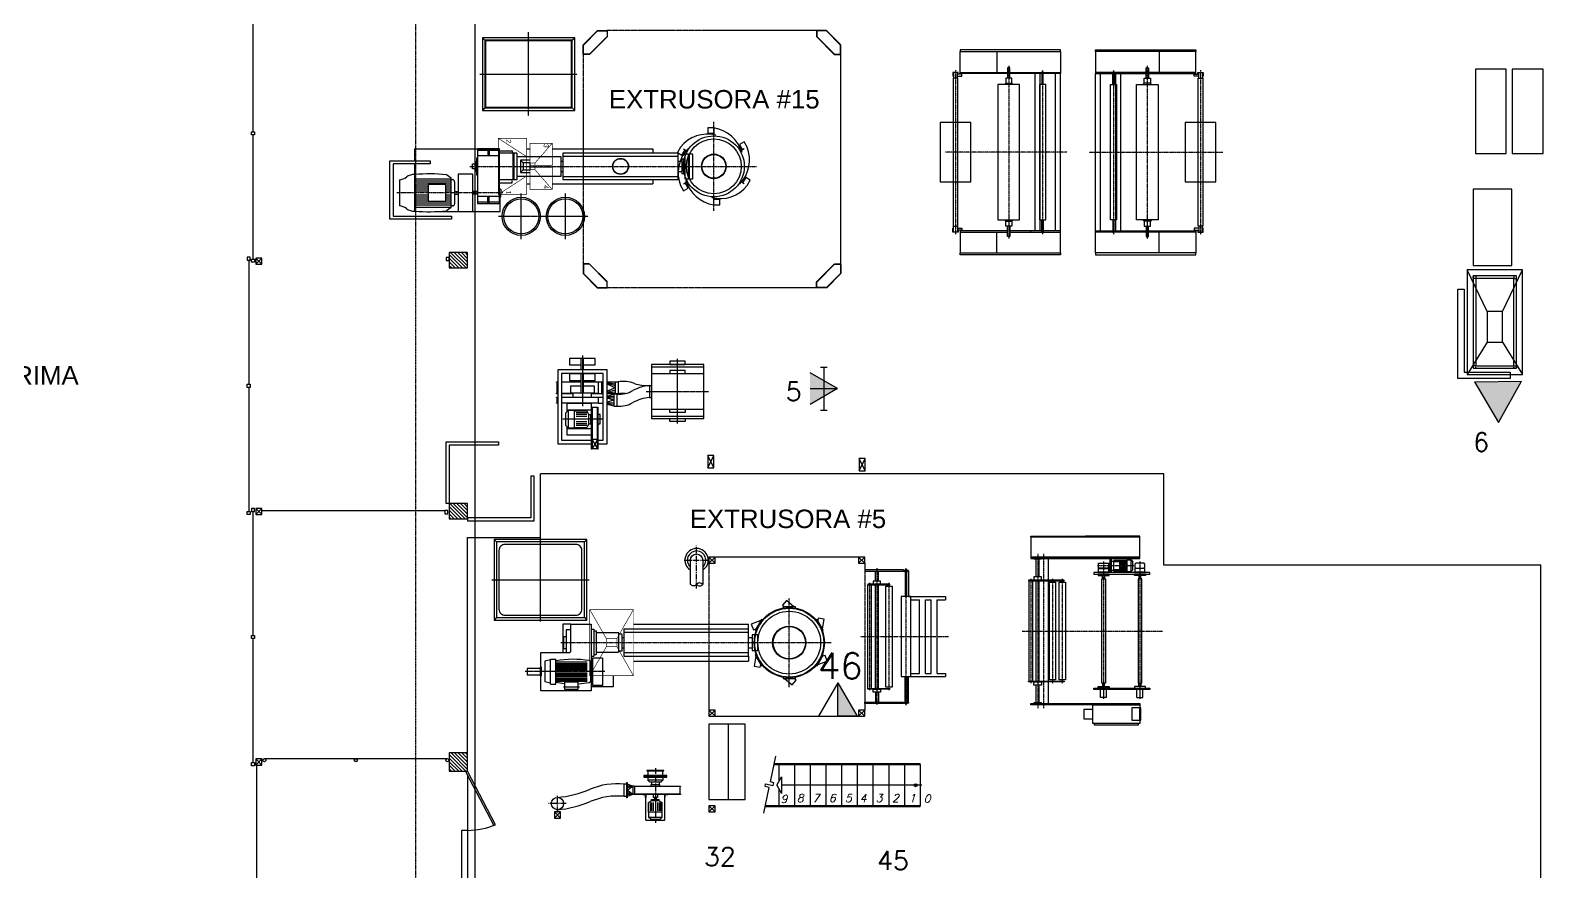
# Model space of a CAD drawing. Header units: millimetres. Extents: x -107 to 237943, y 136 to 168336.
# Drawn here: x 51732 to 76579, y 91138 to 104794 of the extents above; entities that cross this region are included whole.
import ezdxf

# ---------------------------------------------------------------- set-up
doc = ezdxf.new("R2010")
doc.units = ezdxf.units.MM
doc.linetypes.add('CENTER2', pattern=[28.575, 19.05, -3.175, 3.175, -3.175])
doc.linetypes.add('HIDDEN2', pattern=[4.7625, 3.175, -1.5875])
for name, color, linetype in [('cubierta', 7, 'Continuous'), ('edificios', 7, 'Continuous'), ('estructura metálica', 7, 'Continuous'), ('Extintor Agua', 1, 'Continuous'), ('Extintores CO2', 1, 'Continuous'), ('Extintores pqs', 5, 'Continuous'), ('Hidrantes', 5, 'Continuous'), ('maquinaria', 7, 'Continuous'), ('textos', 7, 'Continuous')]:
    doc.layers.add(name, color=color, linetype=linetype)
doc.layers.add('Línea Hidrante', color=1, linetype='Continuous', lineweight=60)
doc.styles.get("Standard").update_dxf_attribs({"font": 'romans.shx', "width": 0.87})
doc.styles.add('style1', font='arial.ttf')
doc.styles.add('TEXTO', font='ITALIC.SHX', dxfattribs={"height": 0.25})
pattern_1 = [(315, (41925.572, 124991.506), (29.185832, 29.185832), [])]

# ---------------------------------------------------------------- blocks, each defined once
blk = doc.blocks.new('pc1')
at = {"layer": 'estructura metálica', "color": 6}
for p, q in [((-4130, 25), (-2115, 25)), ((-2065, 25), (-50, 25))]:
    blk.add_line(p, q, dxfattribs=at)
for points in [[(-4180, 0), (-4130, 0), (-4130, 50), (-4180, 50)], [(-2065, 0), (-2115, 0), (-2115, 50), (-2065, 50)], [(0, 0), (-50, 0), (-50, 50), (0, 50)]]:
    blk.add_lwpolyline(points, close=True, dxfattribs=at)
blk = doc.blocks.new('vent')
at = {"layer": 'maquinaria'}
for p, q in [((257, 398), (378, 398)), ((105, 120), (155, 120)), ((155, 120), (155, -120)), ((185, 90), (155, 120)), ((185, 90), (185, -90)), ((185, 60), (230, 60)), ((250, 75), (230, 75)), ((230, 75), (230, -75)), ((805, 152), (385, 152)), ((385, 59), (385, -338)), ((385, 35), (435, 35)), ((435, 35), (435, -35)), ((435, 15), (469, 15)), ((805, -152), (805, 152)), ((105, -120), (155, -120)), ((185, -90), (155, -120)), ((185, -60), (230, -60)), ((230, -75), (250, -75)), ((385, -35), (435, -35)), ((805, -152), (385, -152)), ((435, -15), (469, -15)), ((192, -456), (442, -456)), ((192, -466), (192, -456)), ((192, -466), (442, -466)), ((250, -366), (218, -456)), ((218, -466), (218, -506)), ((250, -346), (250, -366)), ((250, -366), (385, -366)), ((318, -456), (250, -366)), ((250, -366), (281, -456)), ((250, -366), (250, -456)), ((257, -336), (378, -336)), ((385, -366), (318, -456)), ((385, -366), (354, -456)), ((385, -346), (385, -366)), ((385, -366), (418, -456)), ((385, -366), (385, -456)), ((418, -466), (418, -506)), ((442, -456), (442, -466)), ((418, -506), (218, -506))]:
    blk.add_line(p, q, dxfattribs=at)
at = {"layer": 'maquinaria', "linetype": 'CENTER2', "ltscale": 5}
for p, q in [((-43, 0), (847, 0)), ((535, -1446), (535, -1734)), ((679, -1590), (391, -1590))]:
    blk.add_line(p, q, dxfattribs=at)
at = {"layer": 'maquinaria', "color": 136}
for p, q in [((469, -61), (469, 61)), ((489, 61), (469, 61)), ((489, 61), (516, 109)), ((674, 109), (516, 109)), ((516, 82), (654, 82)), ((516, 61), (654, 61)), ((516, 33), (654, 33)), ((674, 112), (674, -112)), ((753, 112), (674, 112)), ((753, -112), (753, 112)), ((753, 112), (789, 76)), ((789, -76), (789, 76)), ((489, -61), (469, -61)), ((489, -61), (516, -109)), ((516, 0), (654, 0)), ((516, -33), (654, -33)), ((516, -61), (654, -61)), ((516, -82), (654, -82)), ((674, -109), (516, -109)), ((674, -112), (753, -112)), ((789, -76), (753, -112))]:
    blk.add_line(p, q, dxfattribs=at)
at = {"layer": 'maquinaria'}
for points in [[(250, 408), (257, 408), (257, -346), (250, -346)], [(378, 408), (385, 408), (385, -346), (378, -346)], [(0, -137), (5, -137), (5, 138), (0, 138)], [(5, -122), (80, -122), (80, 123), (5, 123)], [(80, -188), (85, -188), (85, 188), (80, 188)], [(100, -188), (105, -188), (105, 188), (100, 188)]]:
    blk.add_lwpolyline(points, close=True, dxfattribs=at)
for points in [[(385, 202), (385, 152), (435, 152), (435, 158), (390, 158), (390, 202), (385, 202)], [(385, -202), (385, -152), (435, -152), (435, -158), (390, -158), (390, -202), (385, -202)]]:
    blk.add_lwpolyline(points, dxfattribs=at)
at = {"layer": 'maquinaria', "color": 136}
blk.add_lwpolyline([(489, 61), (489, -61)], dxfattribs=at)
at = {"layer": 'maquinaria'}
blk.add_circle((535, -1590), 100, dxfattribs=at)
for centre, radius, start, end in [((93, 192), 11.5, 232.0675, 307.9325), ((93, -192), 11.5, 52.0675, 127.9325), ((1363, -612), 1151, 174.6878, 202.886), ((1563, -612), 1151, 174.6878, 202.886), ((-1325, -1747), 1767, 5.0935, 22.886), ((-1125, -1747), 1767, 5.0935, 22.886)]:
    blk.add_arc(centre, radius, start, end, dxfattribs=at)
blk = doc.blocks.new('tanque')
at = {"linetype": 'CENTER2', "ltscale": 0.1}
for p, q in [((0, 372), (0, -372)), ((372, 0), (-372, 0))]:
    blk.add_line(p, q, dxfattribs=at)
for radius in [310, 285]:
    blk.add_circle((0, 0), radius)
blk = doc.blocks.new('dmp 2')
at = {"color": 156}
for p, q in [((-550, 710), (-590, 750)), ((550, 710), (590, 750)), ((-550, -710), (-590, -750)), ((550, -710), (590, -750))]:
    blk.add_line(p, q, dxfattribs=at)
at = {"linetype": 'CENTER2', "ltscale": 0.1}
for p, q in [((0, -789), (0, 789)), ((679, 0), (-679, 0))]:
    blk.add_line(p, q, dxfattribs=at)
at = {"color": 156}
for points in [[(-590, 750), (-590, -750), (590, -750), (590, 750)], [(-550, 710), (-550, -710), (550, -710), (550, 710)], [(-540, 700), (-540, -700), (540, -700), (540, 700)]]:
    blk.add_lwpolyline(points, close=True, dxfattribs=at)
blk = doc.blocks.new('dmp 3')
at = {"color": 156}
for p, q in [((-615, 714), (-655, 754)), ((615, 714), (655, 754)), ((-615, -714), (-655, -754)), ((615, -714), (655, -754))]:
    blk.add_line(p, q, dxfattribs=at)
at = {"linetype": 'CENTER2', "ltscale": 0.1}
for p, q in [((0, -789), (0, 789)), ((679, 0), (-679, 0))]:
    blk.add_line(p, q, dxfattribs=at)
at = {"color": 156}
for points in [[(-655, 754), (-655, -754), (655, -754), (655, 754)], [(-615, 714), (-615, -714), (615, -714), (615, 714)]]:
    blk.add_lwpolyline(points, close=True, dxfattribs=at)
blk.add_lwpolyline([(-575, 575), (-575, -575, 0.414214), (-476, -674), (476, -674, 0.414214), (575, -575), (575, 575, 0.414214), (476, 674), (-476, 674, 0.414214)], format="xyb", close=True, dxfattribs=at)
blk = doc.blocks.new('interc 1')
at = {"layer": 'maquinaria'}
for p, q in [((-50, 1520), (-50, 2370)), ((60, 1520), (60, 2370)), ((640, 1520), (640, 2370)), ((750, 1520), (750, 2370)), ((252, 1490), (252, 1520)), ((448, 1490), (448, 1520)), ((252, 1490), (448, 1490)), ((192, 800), (192, 980)), ((192, 980), (387, 980)), ((192, 930), (387, 930)), ((205, 800), (225, 930)), ((217, 800), (253, 930)), ((290, 930), (232, 800)), ((290, 930), (347, 800)), ((362, 800), (326, 930)), ((374, 800), (354, 930)), ((387, 980), (387, 800)), ((394, 960), (589, 960)), ((394, 960), (394, 910)), ((424, 800), (394, 910)), ((394, 910), (589, 910)), ((436, 800), (427, 910)), ((447, 800), (456, 910)), ((492, 910), (461, 800)), ((492, 910), (523, 800)), ((537, 800), (528, 910)), ((548, 800), (557, 910)), ((589, 910), (560, 800)), ((589, 910), (589, 960)), ((192, 550), (170, 550)), ((192, 660), (192, 740)), ((205, 740), (192, 710)), ((192, 710), (200, 740)), ((192, 710), (196, 740)), ((192, 710), (387, 710)), ((199, 655), (380, 655)), ((442, 550), (370, 550)), ((374, 740), (387, 710)), ((387, 710), (379, 740)), ((387, 710), (383, 740)), ((387, 740), (387, 660)), ((442, 730), (439, 740)), ((442, 730), (441, 740)), ((445, 740), (442, 730)), ((442, 730), (443, 740)), ((442, 730), (542, 730)), ((442, 660), (442, 730)), ((449, 655), (535, 655)), ((539, 740), (542, 730)), ((542, 730), (541, 740)), ((545, 740), (542, 730)), ((542, 730), (543, 740)), ((542, 660), (542, 730)), ((942, 550), (545, 550)), ((610, 643), (610, 557)), ((650, 150), (650, 550)), ((875, 690), (725, 690)), ((725, 690), (725, 650)), ((785, 550), (785, 530)), ((815, 550), (815, 530)), ((875, 650), (875, 690)), ((950, 150), (950, 550)), ((1055, 150), (1055, 550)), ((1130, 643), (1130, 557)), ((1130, 643), (1280, 557)), ((1130, 557), (1280, 643)), ((1280, 643), (1280, 557)), ((0, 420), (-185, 420)), ((0, 380), (-185, 380)), ((370, 420), (60, 420)), ((370, 380), (60, 380)), ((192, 250), (170, 250)), ((442, 250), (370, 250)), ((545, 150), (681, 150)), ((919, 150), (1055, 150)), ((199, -15), (380, -15)), ((449, -15), (535, -15))]:
    blk.add_line(p, q, dxfattribs=at)
at = {"layer": 'maquinaria', "linetype": 'CENTER2', "ltscale": 0.1}
for p, q in [((350, 1435), (350, 2455)), ((878, 1945), (-178, 1945)), ((545, 550), (545, 150)), ((800, 729), (800, 85)), ((-235, 400), (589, 400))]:
    blk.add_line(p, q, dxfattribs=at)
at = {"layer": 'maquinaria', "color": 136}
for p, q in [((723, 506), (664, 471)), ((723, 530), (877, 530)), ((723, 506), (723, 530)), ((877, 506), (877, 530)), ((877, 506), (936, 471)), ((940, 273), (660, 273)), ((660, 273), (660, 171)), ((664, 273), (664, 471)), ((697, 472), (697, 299)), ((724, 472), (724, 299)), ((758, 472), (758, 299)), ((842, 472), (842, 299)), ((876, 472), (876, 299)), ((903, 472), (903, 299)), ((936, 273), (936, 471)), ((940, 171), (940, 273)), ((660, 171), (940, 171)), ((705, 126), (660, 171)), ((705, 126), (895, 126)), ((940, 171), (895, 126))]:
    blk.add_line(p, q, dxfattribs=at)
at = {"layer": 'maquinaria'}
for points in [[(-90, 1520), (790, 1520), (790, 2370), (-90, 2370)], [(-140, 1822), (-90, 1822), (-90, 2068), (-140, 2068)], [(10, 1822), (60, 1822), (60, 2068), (10, 2068)], [(690, 1822), (640, 1822), (640, 2068), (690, 2068)], [(840, 1822), (790, 1822), (790, 2068), (840, 2068)], [(1285, 650), (1285, 643), (605, 643), (605, 650)], [(1285, 557), (1285, 550), (605, 550), (605, 557)]]:
    blk.add_lwpolyline(points, close=True, dxfattribs=at)
at = {"layer": 'maquinaria', "color": 5}
for points in [[(1200, 650), (1200, 800), (0, 800), (0, 0), (1200, 0), (1200, 550)], [(1140, 650), (1140, 740), (60, 740), (60, 60), (1140, 60), (1140, 550)]]:
    blk.add_lwpolyline(points, dxfattribs=at)
at = {"layer": 'maquinaria'}
for points in [[(-80, 420), (-80, 610), (-185, 610), (-185, 190), (-80, 190), (-80, 380)], [(65, 595), (60, 595)], [(170, 420), (170, 610), (65, 610), (65, 190), (170, 190), (170, 380)], [(192, 420), (192, 660), (199, 660), (199, 420)], [(265, 380), (265, 205), (370, 205), (370, 595), (265, 595), (265, 420)], [(380, 550), (380, 660), (387, 660), (387, 550)], [(442, 60), (442, 660), (449, 660), (449, 60)], [(535, 60), (535, 660), (542, 660), (542, 60)], [(192, 60), (192, 380)], [(199, 380), (199, 60)], [(380, 60), (380, 250)], [(387, 250), (387, 60)], [(60, 205), (65, 205)], [(199, 0), (199, -20), (192, -20), (192, 0)], [(387, 0), (387, -20), (380, -20), (380, 0)], [(449, 0), (449, -20), (442, -20), (442, 0)], [(542, 0), (542, -20), (535, -20), (535, 0)]]:
    blk.add_lwpolyline(points, dxfattribs=at)
at = {"layer": 'maquinaria', "color": 136}
blk.add_lwpolyline([(877, 506), (723, 506)], dxfattribs=at)
at = {"layer": 'maquinaria'}
for centre, radius, start, end in [((769, 1054), 582, 160.7744, 187.2692), ((-360, 1447), 614, 340.7744, 3.9962), ((932, 1551), 682, 185.1283, 209.1852), ((1127, 1551), 682, 185.1283, 209.1852), ((-71, 991), 466, 356.18, 29.1852), ((964, 1054), 582, 175.9183, 187.2692), ((124, 991), 466, 356.18, 29.1852)]:
    blk.add_arc(centre, radius, start, end, dxfattribs=at)
blk = doc.blocks.new('escalera 2')
at = {"layer": 'estructura metálica'}
for p, q in [((-2295, 335), (-2295, 60)), ((-2040, 335), (-2040, -335)), ((-1785, 335), (-1785, -335)), ((-1530, 335), (-1530, -335)), ((-1275, 335), (-1275, -335)), ((-1020, 335), (-1020, -335)), ((-765, 335), (-765, -335)), ((-510, 335), (-510, -335)), ((-255, 335), (-255, -335)), ((0, 335), (0, -335)), ((-2328, 0), (-2253, 136)), ((-2328, 0), (-2253, -136)), ((-2253, 136), (-2253, -136)), ((27, 0), (-2253, 0)), ((-2295, -60), (-2295, -335))]:
    blk.add_line(p, q, dxfattribs=at)
for points in [[(-2540, -452), (-2451, -37), (-2519, -23), (-2510, 22), (-2388, -4), (-2378, 40), (-2432, 52), (-2342, 471)], [(-2372, 335), (0, 335), (0, 345), (-2369, 345)], [(-2517, -345), (0, -345), (0, -335), (-2515, -335)]]:
    blk.add_lwpolyline(points, dxfattribs=at)
blk.add_circle((-73, 0), 24.2, dxfattribs=at)
blk = doc.blocks.new('reb-15')
at = {"layer": 'maquinaria'}
for p, q in [((-3310, 1635), (-3310, 1296)), ((-670, 1635), (-670, 1296)), ((-2755, 1296), (-2755, 1276)), ((-2685, -1276), (-2685, 1276)), ((-2605, -1276), (-2605, 1276)), ((-2355, -1276), (-2355, 1276)), ((-2275, -1276), (-2275, 1276)), ((-1705, -1276), (-1705, 1276)), ((-1625, -1276), (-1625, 1276)), ((-1375, -1276), (-1375, 1276)), ((-1295, -1276), (-1295, 1276)), ((-1225, 1296), (-1225, 1276)), ((-3185, 1100), (-3165, 1120)), ((-3165, 1120), (-3065, 1120)), ((-3045, 1100), (-3065, 1120)), ((-935, 1100), (-915, 1120)), ((-815, 1120), (-915, 1120)), ((-795, 1100), (-815, 1120)), ((-3185, -1100), (-3165, -1120)), ((-3165, -1120), (-3065, -1120)), ((-3065, -1100), (-3045, -1100)), ((-3045, -1100), (-3065, -1120)), ((-915, -1100), (-935, -1100)), ((-935, -1100), (-915, -1120)), ((-815, -1120), (-915, -1120)), ((-795, -1100), (-815, -1120)), ((-3310, -1635), (-3310, -1296)), ((-2755, -1296), (-2755, -1276)), ((-1225, -1296), (-1225, -1276)), ((-670, -1635), (-670, -1296))]:
    blk.add_line(p, q, dxfattribs=at)
at = {"layer": 'maquinaria', "linetype": 'CENTER2', "ltscale": 0.05}
for p, q in [((-3980, 1335), (-3980, -1335)), ((-3115, 1402), (-3115, -1402)), ((-2565, 1333), (-2565, -1333)), ((-1415, 1333), (-1415, -1333)), ((-865, 1402), (-865, -1402)), ((0, 1335), (0, -1335)), ((-2170, 0), (-4140, 0)), ((-1810, 0), (360, 0))]:
    blk.add_line(p, q, dxfattribs=at)
at = {"layer": 'maquinaria'}
for points in [[(-3905, 1635), (-2275, 1635), (-2275, 1665), (-3905, 1665)], [(-75, 1635), (-1705, 1635), (-1705, 1665), (-75, 1665)], [(-3940, 1200), (-4020, 1200), (-4020, -1200), (-3940, -1200)], [(-2940, 1100), (-3290, 1100), (-3290, -1100), (-2940, -1100)], [(-2515, 1100), (-2615, 1100), (-2615, -1100), (-2515, -1100)], [(-1465, 1100), (-1365, 1100), (-1365, -1100), (-1465, -1100)], [(-1040, 1100), (-690, 1100), (-690, -1100), (-1040, -1100)], [(-40, 1200), (40, 1200), (40, -1200), (-40, -1200)], [(-3905, -1635), (-2275, -1635), (-2275, -1665), (-3905, -1665)], [(-75, -1635), (-1705, -1635), (-1705, -1665), (-75, -1665)]]:
    blk.add_lwpolyline(points, close=True, dxfattribs=at)
for points in [[(-3905, 1296), (-3905, 1635), (-2275, 1635), (-2275, 1296)], [(-75, 1296), (-75, 1635), (-1705, 1635), (-1705, 1296)], [(-3950, 1236), (-3875, 1236), (-3875, 1266), (-3935, 1266), (-3935, 1296), (-4025, 1296), (-4025, 1236), (-4010, 1236)], [(-3950, 1200), (-3950, 1296), (-4010, 1296), (-4010, 1200)], [(-3135, 1276), (-3905, 1276), (-3905, 1296), (-3135, 1296)], [(-3095, 1200), (-3095, 1368), (-3135, 1368), (-3135, 1200)], [(-3095, 1296), (-2275, 1296), (-2275, 1276), (-3095, 1276)], [(-2555, 1100), (-2555, 1306), (-2575, 1306), (-2575, 1100)], [(-885, 1296), (-1705, 1296), (-1705, 1276), (-885, 1276)], [(-1425, 1100), (-1425, 1306), (-1405, 1306), (-1405, 1100)], [(-885, 1200), (-885, 1368), (-845, 1368), (-845, 1200)], [(-845, 1276), (-75, 1276), (-75, 1296), (-845, 1296)], [(-30, 1236), (-105, 1236), (-105, 1266), (-45, 1266), (-45, 1296), (45, 1296), (45, 1236), (30, 1236)], [(-30, 1200), (-30, 1296), (30, 1296), (30, 1200)], [(-3065, 1120), (-3065, 1200), (-3165, 1200), (-3165, 1120)], [(-915, 1120), (-915, 1200), (-815, 1200), (-815, 1120)], [(-3950, -1236), (-3875, -1236), (-3875, -1266), (-3935, -1266), (-3935, -1296), (-4025, -1296), (-4025, -1236), (-4010, -1236)], [(-3950, -1200), (-3950, -1296), (-4010, -1296), (-4010, -1200)], [(-3065, -1120), (-3065, -1200), (-3165, -1200), (-3165, -1120)], [(-3095, -1200), (-3095, -1368), (-3135, -1368), (-3135, -1200)], [(-2555, -1100), (-2555, -1306), (-2575, -1306), (-2575, -1100)], [(-1425, -1100), (-1425, -1306), (-1405, -1306), (-1405, -1100)], [(-915, -1120), (-915, -1200), (-815, -1200), (-815, -1120)], [(-885, -1200), (-885, -1368), (-845, -1368), (-845, -1200)], [(-30, -1236), (-105, -1236), (-105, -1266), (-45, -1266), (-45, -1296), (45, -1296), (45, -1236), (30, -1236)], [(-30, -1200), (-30, -1296), (30, -1296), (30, -1200)], [(-3135, -1276), (-3905, -1276), (-3905, -1296), (-3135, -1296)], [(-3905, -1296), (-3905, -1635), (-2275, -1635), (-2275, -1296)], [(-3095, -1296), (-2275, -1296), (-2275, -1276), (-3095, -1276)], [(-885, -1296), (-1705, -1296), (-1705, -1276), (-885, -1276)], [(-75, -1296), (-75, -1635), (-1705, -1635), (-1705, -1296)], [(-845, -1276), (-75, -1276), (-75, -1296), (-845, -1296)]]:
    blk.add_lwpolyline(points, dxfattribs=at)
at = {"layer": 'maquinaria', "color": 4}
for points in [[(-3730, 480), (-4230, 480), (-4230, -480), (-3730, -480)], [(250, 480), (-250, 480), (-250, -480), (250, -480)]]:
    blk.add_lwpolyline(points, close=True, dxfattribs=at)
blk = doc.blocks.new('reb-5')
at = {"layer": 'maquinaria', "linetype": 'CENTER2', "ltscale": 0.05}
for p, q in [((-1660, 1254), (-1660, -1254)), ((-1565, 1254), (-1565, -1254)), ((-691, 1062), (-99, 1062)), ((-590, 1127), (-590, -1100)), ((0, 1127), (0, -1100)), ((-1770, 847), (-1770, -847)), ((-1420, 847), (-1420, -847)), ((-1260, 847), (-1260, -847)), ((-1912, 0), (367, 0))]:
    blk.add_line(p, q, dxfattribs=at)
at = {"layer": 'maquinaria'}
for p, q in [((-1685, 878), (-1685, 1167)), ((-1635, 878), (-1635, 1167)), ((-508, 1102), (-488, 1102)), ((-508, 1022), (-488, 1022)), ((-475, 962), (-475, 1162)), ((-462, 1136), (-423, 1136)), ((-423, 1152), (-423, 1122)), ((-423, 1152), (-212, 1152)), ((-423, 1001), (-423, 972)), ((-416, 1134), (-222, 1134)), ((-324, 1116), (-222, 1116)), ((-324, 1098), (-222, 1098)), ((-324, 1078), (-222, 1078)), ((-324, 1045), (-222, 1045)), ((-324, 1025), (-222, 1025)), ((-324, 1007), (-222, 1007)), ((-212, 1156), (-212, 966)), ((-212, 1156), (-142, 1156)), ((-142, 966), (-142, 1156)), ((-142, 1156), (-112, 1126)), ((-142, 966), (-112, 996)), ((-112, 996), (-112, 1126)), ((-1800, -816), (-1800, 816)), ((-1740, -816), (-1740, 816)), ((-1685, -816), (-1685, 816)), ((-1635, -816), (-1635, 816)), ((-462, 962), (-462, 986)), ((-462, 986), (-423, 986)), ((-423, 972), (-212, 972)), ((-416, 989), (-222, 989)), ((-212, 966), (-142, 966)), ((-1685, -1167), (-1685, -878)), ((-1635, -1167), (-1635, -878)), ((-640, -1078), (-640, -948)), ((-590, -948), (-590, -1078)), ((-540, -1078), (-540, -948)), ((-50, -1078), (-50, -948)), ((0, -948), (0, -1078)), ((50, -1078), (50, -948)), ((-540, -1078), (-640, -1078)), ((-50, -1078), (50, -1078))]:
    blk.add_line(p, q, dxfattribs=at)
at = {"layer": 'maquinaria', "color": 126}
for p, q in [((-1490, 1177), (-1490, 828)), ((-1490, 816), (-1490, -816)), ((-1490, -828), (-1490, -1177))]:
    blk.add_line(p, q, dxfattribs=at)
at = {"layer": 'maquinaria', "color": 21}
blk.add_line((0, -1450), (0, -1250), dxfattribs=at)
at = {"layer": 'maquinaria', "color": 126}
for points in [[(-1770, 1540), (-886, 1540), (-886, 1530), (-1770, 1530)], [(0, 1526), (-1770, 1526), (-1770, 1200), (0, 1200)], [(0, 1540), (-884, 1540), (-884, 1530), (0, 1530)], [(0, 1200), (-1770, 1200), (-1770, 1177), (0, 1177)], [(-1230, 828), (-1810, 828), (-1810, 816), (-1230, 816)], [(-1600, 878), (-1720, 878), (-1720, 828), (-1600, 828)], [(160, 948), (-750, 948), (-750, 926), (160, 926)], [(-1230, -828), (-1810, -828), (-1810, -816), (-1230, -816)], [(-1600, -878), (-1720, -878), (-1720, -828), (-1600, -828)], [(160, -948), (-750, -948), (-750, -926), (160, -926)], [(0, -1200), (-1770, -1200), (-1770, -1177), (0, -1177)], [(0, -1500), (-763, -1500), (-763, -1200), (0, -1200)], [(-763, -1275), (-913, -1275), (-913, -1425), (-763, -1425)], [(-20, -1504), (-743, -1504), (-743, -1524), (-20, -1524)]]:
    blk.add_lwpolyline(points, close=True, dxfattribs=at)
at = {"layer": 'maquinaria'}
for points in [[(-1600, 1167), (-1720, 1167), (-1720, 1177), (-1600, 1177)], [(-672, 1102), (-508, 1102), (-508, 1022), (-672, 1022)], [(-672, 1018), (-508, 1018), (-508, 958), (-672, 958)], [(-462, 1162), (-488, 1162), (-488, 962), (-462, 962)], [(-324, 1122), (-429, 1122), (-429, 1001), (-324, 1001)], [(82, 1086), (68, 1102), (-68, 1102), (-82, 1086), (-82, 1036), (-68, 1022), (68, 1022), (82, 1036)], [(82, 1018), (-82, 1018), (-82, 958), (82, 958)], [(-1470, 795), (-1370, 795), (-1370, -795), (-1470, -795)], [(-1310, 795), (-1210, 795), (-1210, -795), (-1310, -795)], [(-680, 958), (-500, 958), (-500, 948), (-680, 948)], [(-680, 900), (-500, 900), (-500, 926), (-680, 926)], [(-620, 845), (-560, 845), (-560, -845), (-620, -845)], [(90, 958), (-90, 958), (-90, 948), (90, 948)], [(90, 900), (-90, 900), (-90, 926), (90, 926)], [(30, 845), (-30, 845), (-30, -845), (30, -845)], [(-680, -900), (-500, -900), (-500, -926), (-680, -926)], [(90, -900), (-90, -900), (-90, -926), (90, -926)], [(-1600, -1167), (-1720, -1167), (-1720, -1177), (-1600, -1177)]]:
    blk.add_lwpolyline(points, close=True, dxfattribs=at)
for points in [[(-605, 845), (-605, 900), (-575, 900), (-575, 845)], [(15, 845), (15, 900), (-15, 900), (-15, 845)], [(-605, -845), (-605, -900), (-575, -900), (-575, -845)], [(15, -845), (15, -900), (-15, -900), (-15, -845)]]:
    blk.add_lwpolyline(points, dxfattribs=at)
at = {"layer": 'maquinaria', "color": 21}
blk.add_lwpolyline([(17, -1250), (-133, -1250), (-133, -1450), (17, -1450)], close=True, dxfattribs=at)
blk = doc.blocks.new('A$C375343D7')
at = {"layer": 'Extintores pqs', "lineweight": -2}
blk.add_hatch(color=256, dxfattribs=at).paths.add_polyline_path([(0, 0.9), (0, 0), (0.52, 0)])
for p, q in [((0, 0.9), (-0.52, 0)), ((0, 0), (0, 0.9)), ((0, 0.9), (0.52, 0)), ((-0.52, 0), (0, 0)), ((0.52, 0), (0, 0))]:
    blk.add_line(p, q, dxfattribs=at)
blk = doc.blocks.new('A$C11A42A4C')
at = {"layer": 'Extintor Agua', "lineweight": -2}
blk.add_hatch(color=256, dxfattribs=at).paths.add_polyline_path([(0.52, 0.9), (-0.52, 0.9), (0, 0)])
for p, q in [((0.52, 0.9), (-0.52, 0.9)), ((0, 0), (-0.52, 0.9)), ((0, 0), (0.52, 0.9))]:
    blk.add_line(p, q, dxfattribs=at)

msp = doc.modelspace()

# ---------------------------------------------------------------- hatches: boundary and pattern name
at = {"layer": 'edificios'}
h = msp.add_hatch(dxfattribs=at)
h.set_pattern_fill('ANSI31', color=1, scale=13, angle=270)
h.set_pattern_definition([(315, (41925.572, 124997.506), (29.18583, 29.18583), [])])
h.paths.add_polyline_path([(58529, 101189), (58529, 100939), (58829, 100939), (58829, 101189)])
h = msp.add_hatch(dxfattribs=at)
h.set_pattern_fill('ANSI31', color=1, scale=13, angle=270)
h.set_pattern_definition(pattern_1)
h.paths.add_polyline_path([(58529, 97113), (58529, 96863), (58829, 96863), (58829, 97113)])
h = msp.add_hatch(dxfattribs=at)
h.set_pattern_fill('ANSI31', color=1, scale=13, angle=270)
h.set_pattern_definition(pattern_1)
h.paths.add_polyline_path([(58529, 93063), (58529, 92763), (58829, 92763), (58829, 93063)])
at = {"layer": 'Extintores CO2', "lineweight": -2}
for color, points in [(256, [(64392, 99238), (64392, 98979), (64840, 98979)]), (5, [(64392, 98979), (64392, 98721), (64840, 98979)])]:
    msp.add_hatch(color=color, dxfattribs=at).paths.add_polyline_path(points)

# ---------------------------------------------------------------- linework, layer by layer
for p, q in [((75389, 100234), (75064, 100909)), ((75639, 100234), (75964, 100909)), ((75389, 99734), (75064, 99209)), ((75639, 99734), (75964, 99209))]:
    msp.add_line(p, q)
at = {"linetype": 'CENTER2', "ltscale": 5}
for p, q in [((62549, 95735), (62549, 96426)), ((62345, 96193), (62753, 96193))]:
    msp.add_line(p, q, dxfattribs=at)
for points in [[(75698, 104169), (75198, 104169), (75198, 102799), (75698, 102799)], [(76298, 104169), (75798, 104169), (75798, 102799), (76298, 102799)], [(75789, 102219), (75164, 102219), (75164, 100979), (75789, 100979)], [(75964, 100909), (75064, 100909), (75064, 99209), (75964, 99209)], [(75639, 100234), (75389, 100234), (75389, 99734), (75639, 99734)]]:
    msp.add_lwpolyline(points, close=True)
msp.add_lwpolyline([(62449, 95800), (62449, 96193, -1), (62649, 96193), (62649, 95799, 0.467692), (62549, 95800, -0.461666), (62449, 95800)], format="xyb")
for centre, radius, start, end in [((62549, 96193), 190, 301.7569, 238.2431), ((62549, 96193), 150, 311.8103, 228.1897), ((62599, 95843), 66.2, 220.3795, 318.4847)]:
    msp.add_arc(centre, radius, start, end)
at = {"layer": 'cubierta', "linetype": 'HIDDEN2', "ltscale": 0.3}
msp.add_line((57989, 79717), (57989, 122939), dxfattribs=at)
at = {"layer": 'edificios'}
for p, q in [((70138, 97597), (60013, 97597)), ((60013, 96553), (60013, 97597)), ((70134, 97597), (70134, 96117)), ((58829, 93059), (58829, 96559)), ((58829, 96559), (60009, 96559)), ((70134, 96117), (76263, 96117)), ((76263, 87309), (76263, 96117)), ((58829, 92692), (58829, 90929)), ((58829, 91803), (58729, 91803)), ((58729, 91803), (58729, 90933))]:
    msp.add_line(p, q, dxfattribs=at)
at = {"layer": 'edificios', "color": 1}
for points in [[(58529, 101189), (58529, 100939), (58829, 100939), (58829, 101189)], [(58529, 97113), (58529, 96863), (58829, 96863), (58829, 97113)], [(58529, 93063), (58529, 92763), (58829, 92763), (58829, 93063)]]:
    msp.add_lwpolyline(points, close=True, dxfattribs=at)
at = {"layer": 'edificios'}
msp.add_lwpolyline([(58829, 92763), (58801, 92749), (59257, 91881), (59285, 91896)], close=True, dxfattribs=at)
msp.add_arc((58818, 93026), 1222, 270.5001, 292.4355, dxfattribs=at)
at = {"layer": 'estructura metálica', "color": 5, "linetype": 'CENTER2', "ltscale": 0.1}
for p, q in [((64509, 104794), (61089, 104794)), ((60709, 104414), (60709, 100994)), ((64889, 100994), (64889, 104414)), ((64509, 100614), (61089, 100614)), ((65179, 96243), (62849, 96243)), ((62749, 96143), (62749, 93758)), ((65279, 96143), (65279, 93758)), ((62849, 93658), (65179, 93658))]:
    msp.add_line(p, q, dxfattribs=at)
at = {"layer": 'estructura metálica', "color": 5}
for p, q in [((55389, 100999), (55489, 101099)), ((55489, 100999), (55389, 101099)), ((62729, 97693), (62829, 97893)), ((62829, 97693), (62729, 97893)), ((65189, 97643), (65289, 97843)), ((65289, 97643), (65189, 97843)), ((55389, 96933), (55489, 97033)), ((55489, 96933), (55389, 97033)), ((55489, 96997), (58459, 96997)), ((62749, 96143), (62849, 96243)), ((62849, 96143), (62749, 96243)), ((65179, 96143), (65279, 96243)), ((65279, 96143), (65179, 96243)), ((62749, 93658), (62849, 93758)), ((62849, 93658), (62749, 93758)), ((65179, 93658), (65279, 93758)), ((65279, 93658), (65179, 93758)), ((55389, 92865), (55489, 92965)), ((55489, 92865), (55389, 92965)), ((55529, 92969), (58499, 92969)), ((55409, 90885), (55409, 92865)), ((62749, 92103), (62849, 92203)), ((62849, 92103), (62749, 92203)), ((60239, 92003), (60339, 92103)), ((60339, 92003), (60239, 92103))]:
    msp.add_line(p, q, dxfattribs=at)
for points in [[(60709, 104414), (60709, 104560, -0.198912), (60712, 104567), (60936, 104791, -0.198912), (60943, 104794), (61089, 104794, -0.414214), (61099, 104784), (61099, 104698, -0.198912), (61096, 104691), (60812, 104407, -0.198912), (60805, 104404), (60719, 104404, -0.414214)], [(60714, 104414), (60714, 104560, -0.198912), (60715, 104564), (60939, 104788, -0.198912), (60943, 104789), (61089, 104789, -0.414214), (61094, 104784), (61094, 104698, -0.198912), (61092, 104695), (60808, 104411, -0.198912), (60805, 104409), (60719, 104409, -0.414214)], [(64889, 104414), (64889, 104560, 0.198912), (64886, 104567), (64662, 104791, 0.198912), (64655, 104794), (64509, 104794, 0.414214), (64499, 104784), (64499, 104698, 0.198912), (64502, 104691), (64786, 104407, 0.198912), (64793, 104404), (64879, 104404, 0.414214)], [(64884, 104414), (64884, 104560, 0.198912), (64882, 104564), (64658, 104788, 0.198912), (64655, 104789), (64509, 104789, 0.414214), (64504, 104784), (64504, 104698, 0.198912), (64505, 104695), (64789, 104411, 0.198912), (64793, 104409), (64879, 104409, 0.414214)], [(60709, 100994), (60709, 100848, 0.198912), (60712, 100841), (60936, 100617, 0.198912), (60943, 100614), (61089, 100614, 0.414214), (61099, 100624), (61099, 100710, 0.198912), (61096, 100717), (60812, 101001, 0.198912), (60805, 101004), (60719, 101004, 0.414214)], [(60714, 100994), (60714, 100848, 0.198912), (60715, 100845), (60939, 100621, 0.198912), (60943, 100619), (61089, 100619, 0.414214), (61094, 100624), (61094, 100710, 0.198912), (61092, 100714), (60808, 100998, 0.198912), (60805, 100999), (60719, 100999, 0.414214)], [(64889, 100994), (64889, 100848, -0.198912), (64886, 100841), (64662, 100617, -0.198912), (64655, 100614), (64509, 100614, -0.414214), (64499, 100624), (64499, 100710, -0.198912), (64502, 100717), (64786, 101001, -0.198912), (64793, 101004), (64879, 101004, -0.414214)], [(64884, 100994), (64884, 100848, -0.198912), (64882, 100845), (64658, 100621, -0.198912), (64655, 100619), (64509, 100619, -0.414214), (64504, 100624), (64504, 100710, -0.198912), (64505, 100714), (64789, 100998, -0.198912), (64793, 100999), (64879, 100999, -0.414214)]]:
    msp.add_lwpolyline(points, format="xyb", close=True, dxfattribs=at)
at = {"layer": 'estructura metálica', "color": 40}
for points in [[(58219, 102629), (57619, 102629), (57619, 101779), (58569, 101779), (58569, 101729), (57569, 101729), (57569, 102679), (58219, 102679)], [(75014, 100594), (75014, 99244), (75764, 99244), (75764, 99144), (74914, 99144), (74914, 100594)]]:
    msp.add_lwpolyline(points, close=True, dxfattribs=at)
at = {"layer": 'estructura metálica', "color": 5}
for points in [[(55389, 101099), (55389, 100999), (55489, 100999), (55489, 101099)], [(58479, 101109), (58479, 101059), (58529, 101059), (58529, 101109)], [(62729, 97893), (62729, 97693), (62829, 97693), (62829, 97893)], [(65189, 97843), (65189, 97643), (65289, 97643), (65289, 97843)], [(55389, 97033), (55389, 96933), (55489, 96933), (55489, 97033)], [(58459, 96997), (58459, 96947), (58509, 96947), (58509, 96997)], [(62749, 96243), (62749, 96143), (62849, 96143), (62849, 96243)], [(65179, 96243), (65179, 96143), (65279, 96143), (65279, 96243)], [(62749, 93758), (62749, 93658), (62849, 93658), (62849, 93758)], [(65179, 93758), (65179, 93658), (65279, 93658), (65279, 93758)], [(55389, 92965), (55389, 92865), (55489, 92865), (55489, 92965)], [(62749, 92203), (62749, 92103), (62849, 92103), (62849, 92203)], [(60239, 92103), (60239, 92003), (60339, 92003), (60339, 92103)]]:
    msp.add_lwpolyline(points, close=True, dxfattribs=at)
at = {"layer": 'estructura metálica', "color": 40}
for points in [[(58479, 97113), (58479, 98113), (59329, 98113), (59329, 98063), (58529, 98063), (58529, 97113), (58479, 97113)], [(58829, 96829), (59909, 96829), (59909, 97559), (59859, 97559), (59859, 96879), (58829, 96879), (58829, 96829)]]:
    msp.add_lwpolyline(points, dxfattribs=at)
at = {"layer": 'estructura metálica', "color": 5}
for centre in [(55529, 92944), (57014, 92944), (58499, 92944)]:
    msp.add_circle(centre, 25, dxfattribs=at)
at = {"layer": 'Extintor Agua'}
for p, q in [((64560, 99328), (64671, 99328)), ((64560, 98631), (64671, 98631))]:
    msp.add_line(p, q, dxfattribs=at)
at = {"layer": 'Extintores CO2', "lineweight": -2}
for p, q in [((64840, 98979), (64392, 99238)), ((64392, 98979), (64840, 98979))]:
    msp.add_line(p, q, dxfattribs=at)
at = {"layer": 'Extintores CO2', "color": 5, "lineweight": -2}
msp.add_line((64840, 98979), (64392, 98721), dxfattribs=at)
at = {"layer": 'Línea Hidrante', "lineweight": -2}
msp.add_line((64616, 99328), (64616, 98631), dxfattribs=at)
msp.add_lwpolyline([(58949, 114970), (58949, 85035), (75617, 85227), (75679, 86785), (90773, 86785)], dxfattribs=at)
at = {"layer": 'maquinaria'}
for p, q in [((62829, 103214), (62729, 103214)), ((62729, 103214), (62729, 103129)), ((62729, 103129), (62829, 103129)), ((62829, 103214), (62829, 103099)), ((57969, 102874), (59329, 102874)), ((57969, 102874), (57969, 102679)), ((59789, 102874), (59844, 102874)), ((60204, 102874), (61839, 102874)), ((61839, 102874), (61839, 102804)), ((62287, 102902), (62237, 102815)), ((62335, 102875), (62382, 102847)), ((63320, 102988), (63246, 102946)), ((63246, 102946), (63296, 102859)), ((63323, 102875), (63276, 102847)), ((63370, 102902), (63320, 102988)), ((57969, 102629), (57969, 102459)), ((62237, 102815), (62311, 102773)), ((62311, 102773), (62361, 102859)), ((61839, 102374), (61839, 102304)), ((63346, 102406), (63296, 102319)), ((63420, 102363), (63346, 102406)), ((58620, 102183), (58674, 102183)), ((58620, 102136), (58674, 102136)), ((58989, 102183), (58914, 102183)), ((58989, 102136), (58914, 102136)), ((59359, 101854), (59359, 102134)), ((59789, 102304), (59844, 102304)), ((60204, 102304), (61839, 102304)), ((62287, 102277), (62337, 102190)), ((62335, 102304), (62382, 102331)), ((62337, 102190), (62411, 102233)), ((62411, 102233), (62361, 102319)), ((63323, 102304), (63276, 102331)), ((63370, 102277), (63420, 102363)), ((62829, 101964), (62829, 102079)), ((62929, 102049), (62829, 102049)), ((62829, 101964), (62929, 101964)), ((62929, 101964), (62929, 102049)), ((58298, 101854), (59359, 101854)), ((65453, 95854), (65453, 96015)), ((65503, 95854), (65503, 96015)), ((65989, 96018), (65989, 95601)), ((65328, 94110), (65328, 95792)), ((65388, 94110), (65388, 95792)), ((65453, 94110), (65453, 95792)), ((65503, 94110), (65503, 95792)), ((65989, 95601), (66589, 95601)), ((66029, 95551), (66169, 95551)), ((66169, 94351), (66169, 95551)), ((66269, 94351), (66269, 95551)), ((66269, 95551), (66359, 95551)), ((66359, 94351), (66359, 95551)), ((66459, 94351), (66459, 95551)), ((66459, 95551), (66589, 95551)), ((66589, 95601), (66589, 95551)), ((60509, 95153), (60379, 95153)), ((60379, 95153), (60379, 94693)), ((61524, 95153), (63394, 95153)), ((63394, 95073), (63394, 95153)), ((61524, 94553), (63394, 94553)), ((63394, 94633), (63394, 94553)), ((60824, 94396), (60859, 94396)), ((60824, 94371), (60859, 94371)), ((61199, 94143), (61199, 94316)), ((65989, 93883), (65989, 94301)), ((65989, 94301), (66589, 94301)), ((66029, 94351), (66169, 94351)), ((66269, 94351), (66359, 94351)), ((66459, 94351), (66589, 94351)), ((66589, 94351), (66589, 94301)), ((60839, 94143), (61199, 94143)), ((65453, 94048), (65453, 93886)), ((65503, 94048), (65503, 93886)), ((63069, 92308), (63069, 93528))]:
    msp.add_line(p, q, dxfattribs=at)
at = {"layer": 'maquinaria', "linetype": 'CENTER2', "ltscale": 0.05}
for p, q in [((62829, 101868), (62829, 103311)), ((58865, 102589), (63524, 102589)), ((59404, 102159), (57680, 102159)), ((65479, 96061), (65479, 93841)), ((65949, 96064), (65949, 93838)), ((65358, 95822), (65358, 94079)), ((65673, 95822), (65673, 94079)), ((64054, 94132), (64054, 95575)), ((60344, 94853), (64732, 94853))]:
    msp.add_line(p, q, dxfattribs=at)
at = {"layer": 'maquinaria', "color": 144}
for p, q in [((59159, 102874), (59159, 102759)), ((59179, 102874), (59179, 102759)), ((58909, 102549), (58909, 102629)), ((58909, 102629), (58959, 102629)), ((58974, 102664), (58959, 102664)), ((58959, 102664), (58959, 102514)), ((58989, 102724), (58974, 102724)), ((58974, 102724), (58974, 102454)), ((59159, 102849), (58989, 102849)), ((59349, 102759), (58989, 102759)), ((59349, 102849), (59179, 102849)), ((60349, 102746), (60204, 102746)), ((60349, 102432), (60349, 102746)), ((60349, 102674), (60379, 102674)), ((60379, 102754), (62249, 102754)), ((62249, 102674), (62309, 102674)), ((57974, 101859), (57974, 102459)), ((57974, 102389), (58564, 102389)), ((58564, 102399), (58486, 102450)), ((58564, 101920), (58564, 102399)), ((58589, 102373), (58564, 102373)), ((58959, 102549), (58909, 102549)), ((58959, 102514), (58974, 102514)), ((58974, 102454), (58989, 102454)), ((60204, 102432), (60349, 102432)), ((60349, 102504), (60379, 102504)), ((60379, 102424), (62249, 102424)), ((62249, 102504), (62309, 102504)), ((57724, 102369), (57724, 101949)), ((57974, 102356), (58564, 102356)), ((57974, 102323), (58564, 102323)), ((57974, 102289), (58187, 102289)), ((57974, 102256), (58187, 102256)), ((57974, 102223), (58187, 102223)), ((57974, 102189), (58187, 102189)), ((57974, 102129), (58187, 102129)), ((58474, 102289), (58564, 102289)), ((58474, 102256), (58564, 102256)), ((58474, 102223), (58564, 102223)), ((58474, 102189), (58564, 102189)), ((58474, 102129), (58564, 102129)), ((58618, 102337), (58618, 101982)), ((57974, 102096), (58187, 102096)), ((57974, 102063), (58187, 102063)), ((57974, 102029), (58187, 102029)), ((57974, 101996), (58564, 101996)), ((57974, 101963), (58564, 101963)), ((57974, 101929), (58564, 101929)), ((58474, 102096), (58564, 102096)), ((58474, 102063), (58564, 102063)), ((58474, 102029), (58564, 102029)), ((58564, 101920), (58486, 101869)), ((58589, 101946), (58564, 101946)), ((59349, 102099), (58989, 102099)), ((59159, 102009), (58989, 102009)), ((59159, 101984), (59159, 102099)), ((59179, 101984), (59179, 102099)), ((59349, 102009), (59179, 102009)), ((59349, 102096), (59367, 102096)), ((63394, 95018), (61524, 95018)), ((63394, 94938), (63454, 94938)), ((63394, 94688), (61524, 94688)), ((63394, 94768), (63454, 94768)), ((60007, 94433), (59797, 94433)), ((59797, 94433), (59797, 94333)), ((60174, 94572), (60084, 94551)), ((60084, 94551), (60084, 94216)), ((60174, 94586), (60264, 94586)), ((60174, 94181), (60174, 94586)), ((60264, 94181), (60264, 94586)), ((60264, 94539), (60772, 94539)), ((60264, 94516), (60772, 94516)), ((60264, 94494), (60772, 94494)), ((60264, 94471), (60772, 94471)), ((60264, 94449), (60772, 94449)), ((60264, 94426), (60772, 94426)), ((60824, 94537), (60824, 94230)), ((59797, 94333), (60007, 94333)), ((60174, 94194), (60084, 94216)), ((60174, 94181), (60264, 94181)), ((60264, 94404), (60772, 94404)), ((60264, 94363), (60772, 94363)), ((60264, 94341), (60772, 94341)), ((60264, 94318), (60772, 94318)), ((60264, 94296), (60772, 94296)), ((60264, 94273), (60772, 94273)), ((60264, 94251), (60772, 94251)), ((60264, 94228), (60772, 94228)), ((60647, 94128), (60385, 94128))]:
    msp.add_line(p, q, dxfattribs=at)
at = {"layer": 'maquinaria', "color": 144, "linetype": 'HIDDEN2', "ltscale": 0.15}
for p, q in [((59349, 102839), (59554, 102839)), ((59349, 102809), (59629, 102809)), ((59554, 102839), (59554, 102809)), ((59564, 102809), (59564, 102369)), ((59579, 102809), (59579, 102369)), ((59629, 102809), (59629, 102369)), ((60204, 102746), (59629, 102746)), ((59629, 102432), (60203, 102432)), ((59629, 102369), (59349, 102369)), ((59349, 102324), (59554, 102324)), ((59349, 102222), (59367, 102222)), ((59367, 102222), (59367, 102134)), ((59554, 102324), (59554, 102354)), ((60839, 95073), (60879, 95073)), ((60879, 95073), (60879, 94633)), ((60879, 95043), (60919, 95043)), ((60919, 95043), (60919, 94663)), ((61284, 95010), (60919, 95010)), ((61284, 94696), (61284, 95010)), ((61339, 94990), (61284, 94990)), ((61339, 94716), (61339, 94990)), ((61339, 94938), (61369, 94938)), ((61524, 95018), (61369, 95018)), ((60919, 94696), (61284, 94696)), ((61339, 94716), (61284, 94716)), ((61339, 94768), (61369, 94768)), ((61524, 94688), (61369, 94688)), ((60839, 94633), (60879, 94633)), ((60879, 94663), (60919, 94663))]:
    msp.add_line(p, q, dxfattribs=at)
at = {"layer": 'maquinaria', "color": 115}
for p, q in [((59734, 102644), (59689, 102689)), ((59689, 102489), (59734, 102534))]:
    msp.add_line(p, q, dxfattribs=at)
at = {"layer": 'maquinaria', "color": 144, "ltscale": 6}
msp.add_line((59367, 102096), (59367, 102134), dxfattribs=at)
at = {"layer": 'maquinaria', "linetype": 'CENTER2', "ltscale": 0.2}
msp.add_line((65203, 94951), (66639, 94951), dxfattribs=at)
at = {"layer": 'maquinaria', "linetype": 'CENTER2', "ltscale": 0.1}
msp.add_line((61059, 94383), (59764, 94383), dxfattribs=at)
at = {"layer": 'maquinaria', "color": 144}
for points in [[(59329, 102874), (58989, 102874), (58989, 101984), (59349, 101984), (59349, 102134)], [(60509, 94743), (60509, 95063), (60429, 95063), (60429, 94693)], [(61524, 94633), (63394, 94633), (63394, 95073), (61524, 95073)]]:
    msp.add_lwpolyline(points, dxfattribs=at)
at = {"layer": 'maquinaria', "color": 115, "const_width": 10}
for points in [[(59329, 103044), (59329, 102134), (59789, 102134), (59789, 103044)], [(59844, 102604), (59844, 102964), (60204, 102964), (60204, 102604)], [(59844, 102574), (59844, 102214), (60204, 102214), (60204, 102574)], [(60814, 94316), (60814, 95391), (61524, 95391), (61524, 94316)], [(61084, 94918), (61084, 94788), (61254, 94788), (61254, 94918)]]:
    msp.add_lwpolyline(points, close=True, dxfattribs=at)
for points in [[(59329, 103044), (59789, 102746)], [(59924, 102644), (60204, 102964)], [(59844, 102644), (59924, 102644), (59924, 102604)], [(59329, 102134), (59789, 102432)], [(59844, 102534), (59924, 102534), (59924, 102574)], [(59924, 102534), (60204, 102214)], [(61084, 94918), (60814, 95391)], [(61254, 94918), (61524, 95391)], [(61084, 94788), (60814, 94316)], [(61254, 94788), (61524, 94316)]]:
    msp.add_lwpolyline(points, dxfattribs=at)
at = {"layer": 'maquinaria', "color": 144, "linetype": 'HIDDEN2', "ltscale": 0.15}
for points in [[(59349, 102135), (59349, 102874), (59329, 102874)], [(60815, 95153), (60839, 95153), (60839, 94396)], [(61523, 95073), (61369, 95073), (61369, 94633), (61524, 94633)], [(60839, 94371), (60839, 94314)]]:
    msp.add_lwpolyline(points, dxfattribs=at)
at = {"layer": 'maquinaria', "color": 115}
msp.add_lwpolyline([(59844, 102689), (59689, 102689), (59689, 102489), (59844, 102489)], dxfattribs=at)
msp.add_lwpolyline([(59734, 102644), (59734, 102534), (59844, 102534), (59844, 102644)], close=True, dxfattribs=at)
at = {"layer": 'maquinaria', "color": 144}
for points in [[(60379, 102804), (60379, 102374), (62249, 102374), (62249, 102804)], [(62309, 102704), (62309, 102474), (62359, 102474), (62359, 102704)], [(62359, 102789), (62359, 102389), (62419, 102389), (62419, 102789)], [(62429, 102789), (62429, 102389), (62489, 102389), (62489, 102789)], [(58474, 102023), (58474, 102296), (58187, 102296), (58187, 102023)], [(60429, 94953), (60429, 94753), (60394, 94753), (60394, 94953)], [(63454, 94978), (63454, 94728), (63544, 94728), (63544, 94978)], [(60007, 94453), (60007, 94313), (60017, 94313), (60017, 94453)], [(60019, 94453), (60019, 94313), (60029, 94313), (60029, 94453)], [(60402, 94210), (60402, 94100), (60626, 94100), (60626, 94210)]]:
    msp.add_lwpolyline(points, close=True, dxfattribs=at)
at = {"layer": 'maquinaria', "color": 10}
msp.add_lwpolyline([(58914, 101854), (58914, 102464), (58674, 102464), (58674, 101854)], close=True, dxfattribs=at)
at = {"layer": 'maquinaria', "linetype": 'HIDDEN2', "ltscale": 0.1}
for points in [[(75864, 100809), (75164, 100809), (75164, 99309), (75864, 99309)], [(75824, 100769), (75204, 100769), (75204, 99349), (75824, 99349)]]:
    msp.add_lwpolyline(points, close=True, dxfattribs=at)
at = {"layer": 'maquinaria', "linetype": 'CENTER2', "ltscale": 0.05}
for points in [[(75204, 100769), (75164, 100769), (75164, 100809), (75204, 100809)], [(75864, 100809), (75824, 100809), (75824, 100769), (75864, 100769)], [(75204, 99349), (75164, 99349), (75164, 99309), (75204, 99309)], [(75824, 99349), (75864, 99349), (75864, 99309), (75824, 99309)]]:
    msp.add_lwpolyline(points, close=True, dxfattribs=at)
at = {"layer": 'maquinaria', "color": 126}
for points in [[(65909, 96038), (65279, 96038), (65279, 96015), (65909, 96015)], [(65688, 95804), (65328, 95804), (65328, 95792), (65688, 95792)], [(65538, 95854), (65418, 95854), (65418, 95804), (65538, 95804)], [(65688, 94098), (65328, 94098), (65328, 94110), (65688, 94110)], [(65538, 94048), (65418, 94048), (65418, 94098), (65538, 94098)], [(65909, 93863), (65279, 93863), (65279, 93886), (65909, 93886)]]:
    msp.add_lwpolyline(points, close=True, dxfattribs=at)
at = {"layer": 'maquinaria'}
for points in [[(65989, 96027), (65909, 96027), (65909, 96015), (65989, 96015)], [(65964, 96040), (65934, 96040), (65934, 95601), (65964, 95601)], [(65623, 95770), (65723, 95770), (65723, 94131), (65623, 94131)], [(66029, 95601), (65869, 95601), (65869, 94301), (66029, 94301)], [(65964, 93861), (65934, 93861), (65934, 94301), (65964, 94301)], [(65989, 93871), (65909, 93871), (65909, 93883), (65989, 93883)], [(62749, 93528), (62749, 92308), (63339, 92308), (63339, 93528)]]:
    msp.add_lwpolyline(points, close=True, dxfattribs=at)
for points in [[(64131, 95433), (64008, 95537), (63943, 95461), (63976, 95433)], [(64154, 95414), (64154, 95433), (63954, 95433), (63954, 95414)], [(63590, 95211), (63438, 95155), (63473, 95061), (63512, 95076)], [(63618, 95220), (63601, 95230), (63501, 95057), (63518, 95047)], [(64590, 95047), (64606, 95057), (64506, 95230), (64490, 95220)], [(64595, 95076), (64623, 95235), (64524, 95253), (64517, 95211)], [(63513, 94631), (63485, 94471), (63583, 94454), (63590, 94496)], [(63518, 94659), (63501, 94650), (63601, 94477), (63618, 94486)], [(64490, 94486), (64506, 94477), (64606, 94650), (64590, 94659)], [(64517, 94496), (64669, 94551), (64635, 94645), (64595, 94631)], [(63954, 94292), (63954, 94273), (64154, 94273), (64154, 94292)], [(63976, 94273), (64100, 94169), (64164, 94246), (64132, 94273)]]:
    msp.add_lwpolyline(points, dxfattribs=at)
at = {"layer": 'maquinaria', "color": 144}
msp.add_lwpolyline([(60839, 94314), (60839, 94073), (60019, 94073), (60019, 94693), (60479, 94693, 0.414214), (60509, 94723), (60509, 95153), (60814, 95153)], format="xyb", dxfattribs=at)
at = {"layer": 'maquinaria', "color": 1, "linetype": 'HIDDEN2', "ltscale": 0.15}
msp.add_lwpolyline([(61024, 94316), (61024, 94603), (60859, 94603), (60859, 94316)], dxfattribs=at)
at = {"layer": 'maquinaria', "color": 10}
msp.add_lwpolyline([(60859, 94316), (60859, 94163), (61024, 94163), (61024, 94316)], dxfattribs=at)
at = {"layer": 'maquinaria'}
for centre, radius in [((62829, 102589), 495), ((62829, 102589), 445), ((62829, 102589), 200), ((62829, 102589), 193), ((64054, 94853), 570), ((64054, 94853), 560), ((64054, 94853), 510), ((64054, 94853), 270), ((64054, 94853), 263)]:
    msp.add_circle(centre, radius, dxfattribs=at)
at = {"layer": 'maquinaria', "color": 144}
for radius in [130, 125]:
    msp.add_circle((61314, 102589), radius, dxfattribs=at)
at = {"layer": 'maquinaria'}
for centre, start, end in [((62741, 102652), 16.4937, 81.1578), ((62818, 102482), 136.4937, 201.1578), ((62730, 102545), 76.4937, 141.1578), ((62840, 102697), 316.4937, 21.1578), ((62916, 102526), 196.4937, 261.1578), ((62927, 102634), 256.4937, 321.1578)]:
    msp.add_arc(centre, 569, start, end, dxfattribs=at)
at = {"layer": 'maquinaria', "color": 144}
for centre, radius, start, end in [((57644, 102725), 365, 282.6672, 301.579), ((57975, 102217), 242, 90.3642, 125.4209), ((58208, 100118), 2349, 83.2037, 95.7237), ((58581, 102337), 37, 0, 77.8259), ((57644, 101594), 365, 58.421, 77.3328), ((57975, 102102), 242, 234.5791, 269.6358), ((58581, 101982), 37, 282.1741, 0), ((58208, 104201), 2349, 264.2763, 276.7963), ((60547, 93085), 1498, 80.0871, 100.8602), ((60799, 94537), 25, 0, 77.8259), ((60547, 95681), 1498, 259.1398, 264.4811), ((60547, 95681), 1498, 273.0504, 279.9129), ((60799, 94230), 25, 282.1741, 0)]:
    msp.add_arc(centre, radius, start, end, dxfattribs=at)

# ---------------------------------------------------------------- block references
at = {"rotation": 270}
msp.add_blockref('dmp 2', (59819, 104089), dxfattribs=at)
at = {"linetype": 'CENTER2', "ltscale": 0.05, "rotation": 270}
msp.add_blockref('dmp 3', (60013, 95874), dxfattribs=at)
at = {"layer": 'estructura metálica', "color": 6, "rotation": 270}
for p in [(55319, 101034), (55249, 96934), (55319, 92854)]:
    msp.add_blockref('pc1', p, dxfattribs=at)
at = {"layer": 'estructura metálica'}
msp.add_blockref('escalera 2', (66179, 92538), dxfattribs=at)
at = {"layer": 'Extintores CO2', "xscale": 736.4996943568696, "yscale": 736.4996943568696, "zscale": 736.4996943568696, "rotation": 240.6978749718334}
msp.add_blockref('A$C11A42A4C', (75184, 99088), dxfattribs=at)
at = {"layer": 'Extintores CO2', "xscale": 603.838934759394, "yscale": 603.838934759394, "zscale": 603.838934759394}
msp.add_blockref('A$C375343D7', (64843, 93658), dxfattribs=at)
at = {"layer": 'maquinaria'}
for name, p in [('reb-15', (70734, 102819)), ('reb-5', (69749, 95042))]:
    msp.add_blockref(name, p, dxfattribs=at)
at = {"layer": 'maquinaria', "linetype": 'CENTER2', "ltscale": 0.05, "rotation": 270}
for p in [(59701, 101777), (60418, 101777)]:
    msp.add_blockref('tanque', p, dxfattribs=at)
at = {"layer": 'maquinaria', "rotation": 270}
for name, p in [('interc 1', (60294, 99283)), ('vent', (61879, 92774))]:
    msp.add_blockref(name, p, dxfattribs=at)

# ---------------------------------------------------------------- texts
at = {"layer": 'Extintores pqs', "lineweight": -2}
msp.add_text('46', height=422.7, dxfattribs=at).set_placement((64520, 94264))
at = {"layer": 'Hidrantes', "color": 240, "lineweight": 30, "true_color": 0xed1f24}
for s, height, p in [('5', 300, (63997, 98783)), ('6', 300, (75163, 97960)), ('32', 300.2, (62670, 91227))]:
    msp.add_text(s, height=height, dxfattribs=at).set_placement(p)
at = {"layer": 'Hidrantes', "color": 5, "lineweight": 30}
msp.add_text('45', height=300.2, dxfattribs=at).set_placement((65481, 91165))
at = {"layer": 'maquinaria', "style": 'style1'}
for s, p in [('2', (59457, 103028)), ('3', (60065, 102954)), ('1', (59457, 102193)), ('4', (60065, 102284))]:
    msp.add_text(s, height=80, rotation=270, dxfattribs=at).set_placement(p)
at = {"layer": 'textos'}
for s, height, style, p in [('EXTRUSORA #15', 300, 'style1', (61124, 103529)), ('GALPON  DE  MATERIA  PRIMA', 300, 'style1', (46296, 99045)), ('EXTRUSORA #5', 300, 'style1', (62438, 96714)), ('9', 130, 'TEXTO', (63912, 92249)), ('8', 130, 'TEXTO', (64176, 92264)), ('7', 130, 'TEXTO', (64433, 92264)), ('6', 130, 'TEXTO', (64697, 92264)), ('5', 130, 'TEXTO', (64959, 92264)), ('4', 130, 'TEXTO', (65197, 92264)), ('3', 130, 'TEXTO', (65457, 92264)), ('2', 130, 'TEXTO', (65725, 92264)), ('1', 130, 'TEXTO', (65997, 92264)), ('0', 130, 'TEXTO', (66237, 92254))]:
    msp.add_text(s, height=height, dxfattribs=dict(at, style=style)).set_placement(p)

doc.saveas('drawing.dxf')
